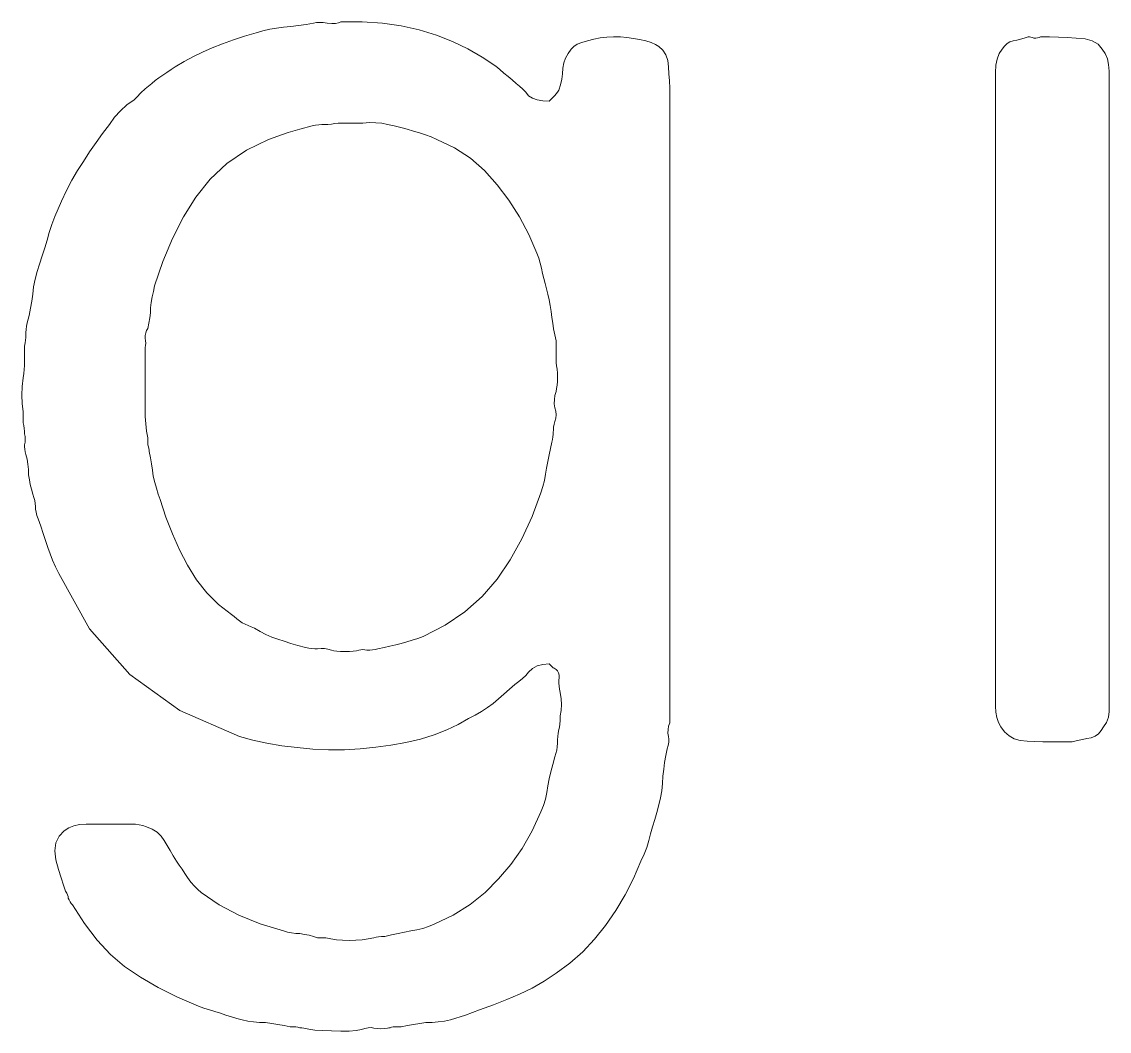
# Model space of a CAD drawing. Header units: millimetres. Extents: x 0 to 57, y -3 to 20.
# Drawn here: x 16.665 to 21.118, y 13.02 to 17.157 of the extents above; entities that cross this region are included whole.
import ezdxf

# ---------------------------------------------------------------- set-up
doc = ezdxf.new("R2010")
doc.units = ezdxf.units.MM
doc.layers.add('Engrave', color=7, linetype='CONTINUOUS', lineweight=0)

msp = doc.modelspace()

# ---------------------------------------------------------------- linework, layer by layer
at = {"layer": 'Engrave'}
for p, q in [((17.7978, 17.1411), (17.8287, 17.1457)), ((17.8287, 17.1457), (17.8595, 17.1509)), ((17.8595, 17.1509), (17.8714, 17.153)), ((17.8595, 17.1509), (17.8595, 17.1509)), ((17.8595, 17.1509), (17.8595, 17.1509)), ((17.8714, 17.153), (17.8848, 17.1537)), ((17.8848, 17.1537), (17.8995, 17.153)), ((17.8995, 17.153), (17.9156, 17.1509)), ((17.9156, 17.1509), (17.9156, 17.1509)), ((17.9156, 17.1509), (17.9156, 17.1509)), ((17.9156, 17.1509), (17.9338, 17.1492)), ((17.9338, 17.1492), (17.9493, 17.1495)), ((17.9493, 17.1495), (17.9619, 17.152)), ((17.9619, 17.152), (17.9717, 17.1565)), ((17.9717, 17.1565), (17.9717, 17.1565)), ((17.9717, 17.1565), (17.9717, 17.1565)), ((17.9717, 17.1565), (18.059, 17.1565)), ((18.059, 17.1565), (18.1414, 17.1509)), ((18.1414, 17.1509), (18.2189, 17.1397)), ((17.5769, 17.0973), (17.6239, 17.1116)), ((17.6239, 17.1116), (17.6519, 17.1194)), ((17.6239, 17.1116), (17.6239, 17.1116)), ((17.6239, 17.1116), (17.6239, 17.1116)), ((17.6519, 17.1194), (17.68, 17.1257)), ((17.68, 17.1257), (17.708, 17.1306)), ((17.708, 17.1306), (17.7361, 17.1341)), ((17.7361, 17.1341), (17.7669, 17.1372)), ((17.7361, 17.1341), (17.7361, 17.1341)), ((17.7361, 17.1341), (17.7361, 17.1341)), ((17.7669, 17.1372), (17.7978, 17.1411)), ((18.2189, 17.1397), (18.2915, 17.1229)), ((18.2915, 17.1229), (18.2915, 17.1229)), ((18.2915, 17.1229), (18.2915, 17.1229)), ((18.2915, 17.1229), (18.3623, 17.1011)), ((18.3623, 17.1011), (18.4289, 17.0752)), ((17.4444, 17.0499), (17.4871, 17.0664)), ((17.4871, 17.0664), (17.5313, 17.0822)), ((17.5313, 17.0822), (17.5769, 17.0973)), ((18.4289, 17.0752), (18.4914, 17.045)), ((18.9247, 17.0548), (18.9395, 17.064)), ((18.9395, 17.064), (18.9584, 17.0717)), ((18.9584, 17.0717), (18.9815, 17.078)), ((18.9815, 17.078), (19.0071, 17.0853)), ((18.9815, 17.078), (18.9815, 17.078)), ((18.9815, 17.078), (18.9815, 17.078)), ((19.0071, 17.0853), (19.0334, 17.0906)), ((19.0334, 17.0906), (19.0604, 17.0938)), ((19.0604, 17.0938), (19.0881, 17.0948)), ((19.0881, 17.0948), (19.0881, 17.0948)), ((19.0881, 17.0948), (19.0881, 17.0948)), ((19.0881, 17.0948), (19.1158, 17.0941)), ((19.1158, 17.0941), (19.1428, 17.092)), ((19.1428, 17.092), (19.1691, 17.0885)), ((19.1691, 17.0885), (19.1947, 17.0836)), ((19.1947, 17.0836), (19.1947, 17.0836)), ((19.1947, 17.0836), (19.1947, 17.0836)), ((19.1947, 17.0836), (19.2207, 17.0776)), ((19.2207, 17.0776), (19.2424, 17.071)), ((19.2424, 17.071), (19.2599, 17.0636)), ((19.2599, 17.0636), (19.2733, 17.0555)), ((20.6795, 17.0443), (20.6886, 17.0569)), ((20.6886, 17.0569), (20.6992, 17.0668)), ((20.6992, 17.0668), (20.7111, 17.0738)), ((20.7111, 17.0738), (20.7244, 17.078)), ((20.7244, 17.078), (20.7388, 17.0811)), ((20.7244, 17.078), (20.7244, 17.078)), ((20.7244, 17.078), (20.7244, 17.078)), ((20.7388, 17.0811), (20.7539, 17.085)), ((20.7539, 17.085), (20.7696, 17.0896)), ((20.7696, 17.0896), (20.7861, 17.0948)), ((20.7861, 17.0948), (20.7861, 17.0948)), ((20.7861, 17.0948), (20.7861, 17.0948)), ((20.7861, 17.0948), (20.7917, 17.0945)), ((20.7917, 17.0945), (20.7973, 17.0934)), ((20.7973, 17.0934), (20.8029, 17.0917)), ((20.8029, 17.0917), (20.8086, 17.0892)), ((20.8086, 17.0892), (20.8166, 17.0896)), ((20.8086, 17.0892), (20.8086, 17.0892)), ((20.8086, 17.0892), (20.8086, 17.0892)), ((20.8166, 17.0896), (20.824, 17.0906)), ((20.824, 17.0906), (20.8306, 17.0924)), ((20.8306, 17.0924), (20.8366, 17.0948)), ((20.8366, 17.0948), (20.8366, 17.0948)), ((20.8366, 17.0948), (20.8366, 17.0948)), ((20.8366, 17.0948), (20.8731, 17.0945)), ((20.8731, 17.0945), (20.9095, 17.0934)), ((20.9095, 17.0934), (20.946, 17.0917)), ((20.946, 17.0917), (20.9825, 17.0892)), ((20.9825, 17.0892), (20.9825, 17.0892)), ((20.9825, 17.0892), (20.9825, 17.0892)), ((20.9825, 17.0892), (21.0186, 17.0864)), ((21.0186, 17.0864), (21.0484, 17.078)), ((21.0484, 17.078), (21.0719, 17.064)), ((21.0719, 17.064), (21.0891, 17.0443)), ((17.3297, 16.9931), (17.3672, 17.0135)), ((17.3672, 17.0135), (17.4054, 17.0324)), ((17.4054, 17.0324), (17.4444, 17.0499)), ((17.4444, 17.0499), (17.4444, 17.0499)), ((17.4444, 17.0499), (17.4444, 17.0499)), ((18.4914, 17.045), (18.5496, 17.0107)), ((18.8918, 17.0079), (18.9016, 17.0268)), ((18.9016, 17.0268), (18.9142, 17.0443)), ((18.9142, 17.0443), (18.9247, 17.0548)), ((18.9142, 17.0443), (18.9142, 17.0443)), ((18.9142, 17.0443), (18.9142, 17.0443)), ((19.2733, 17.0555), (19.2733, 17.0555)), ((19.2733, 17.0555), (19.2733, 17.0555)), ((19.2733, 17.0555), (19.2904, 17.0398)), ((19.2904, 17.0398), (19.3027, 17.0205)), ((19.3027, 17.0205), (19.3101, 16.9977)), ((20.6585, 17.0036), (20.6673, 17.0257)), ((20.6673, 17.0257), (20.6795, 17.0443)), ((20.6795, 17.0443), (20.6795, 17.0443)), ((20.6795, 17.0443), (20.6795, 17.0443)), ((21.0891, 17.0443), (21.0891, 17.0443)), ((21.0891, 17.0443), (21.0891, 17.0443)), ((21.0891, 17.0443), (21.1013, 17.0261)), ((21.1013, 17.0261), (21.1101, 17.005)), ((17.2761, 16.9602), (17.2929, 16.9714)), ((17.2929, 16.9714), (17.3297, 16.9931)), ((17.2929, 16.9714), (17.2929, 16.9714)), ((17.2929, 16.9714), (17.2929, 16.9714)), ((18.5496, 17.0107), (18.5496, 17.0107)), ((18.5496, 17.0107), (18.5496, 17.0107)), ((18.5496, 17.0107), (18.5688, 16.9991)), ((18.5688, 16.9991), (18.5874, 16.9868)), ((18.5874, 16.9868), (18.6053, 16.9738)), ((18.6053, 16.9738), (18.6225, 16.9602)), ((18.8806, 16.9658), (18.8848, 16.9875)), ((18.8848, 16.9875), (18.8918, 17.0079)), ((19.3101, 16.9977), (19.3125, 16.9714)), ((19.3125, 16.9714), (19.3125, 16.9714)), ((19.3125, 16.9714), (19.3125, 16.9714)), ((19.3125, 16.9714), (19.315, 16.943)), ((20.6515, 16.9489), (20.6532, 16.9781)), ((20.6532, 16.9781), (20.6585, 17.0036)), ((21.1101, 17.005), (21.1154, 16.9812)), ((21.1154, 16.9812), (21.1171, 16.9546)), ((17.2115, 16.9153), (17.2256, 16.9265)), ((17.2256, 16.9265), (17.2424, 16.9377)), ((17.2256, 16.9265), (17.2256, 16.9265)), ((17.2256, 16.9265), (17.2256, 16.9265)), ((17.2424, 16.9377), (17.2592, 16.9489)), ((17.2592, 16.9489), (17.2761, 16.9602)), ((18.6225, 16.9602), (18.6225, 16.9602)), ((18.6225, 16.9602), (18.6225, 16.9602)), ((18.6225, 16.9602), (18.6393, 16.9461)), ((18.6393, 16.9461), (18.6561, 16.9321)), ((18.6561, 16.9321), (18.673, 16.9181)), ((18.8763, 16.9209), (18.8795, 16.9433)), ((18.8795, 16.9433), (18.8806, 16.9658)), ((18.8806, 16.9658), (18.8806, 16.9658)), ((18.8806, 16.9658), (18.8806, 16.9658)), ((19.315, 16.943), (19.3167, 16.9139)), ((20.6515, 16.9205), (20.6515, 16.9489)), ((20.6515, 16.9489), (20.6515, 16.9489)), ((20.6515, 16.9489), (20.6515, 16.9489)), ((21.1171, 16.9546), (21.1171, 16.9546)), ((21.1171, 16.9546), (21.1171, 16.9546)), ((21.1171, 16.9546), (21.1171, 16.929)), ((21.1171, 16.929), (21.1171, 16.9027)), ((17.1639, 16.876), (17.1695, 16.8816)), ((17.1695, 16.8816), (17.1835, 16.8928)), ((17.1695, 16.8816), (17.1695, 16.8816)), ((17.1695, 16.8816), (17.1695, 16.8816)), ((17.1835, 16.8928), (17.1975, 16.9041)), ((17.1975, 16.9041), (17.2115, 16.9153)), ((18.673, 16.9181), (18.6898, 16.9041)), ((18.6898, 16.9041), (18.6898, 16.9041)), ((18.6898, 16.9041), (18.6898, 16.9041)), ((18.6898, 16.9041), (18.7035, 16.8925)), ((18.7035, 16.8925), (18.7165, 16.8802)), ((18.7165, 16.8802), (18.7287, 16.8673)), ((18.8637, 16.876), (18.8711, 16.8985)), ((18.8711, 16.8985), (18.8763, 16.9209)), ((19.3167, 16.9139), (19.3178, 16.8841)), ((19.3178, 16.8841), (19.3181, 16.8536)), ((20.6515, 16.8914), (20.6515, 16.9205)), ((20.6515, 16.8616), (20.6515, 16.8914)), ((21.1171, 16.9027), (21.1171, 16.8757)), ((17.0951, 16.8157), (17.1246, 16.8367)), ((17.1246, 16.8367), (17.1302, 16.8424)), ((17.1246, 16.8367), (17.1246, 16.8367)), ((17.1246, 16.8367), (17.1246, 16.8367)), ((17.1302, 16.8424), (17.1358, 16.848)), ((17.1358, 16.848), (17.1414, 16.8536)), ((17.1414, 16.8536), (17.147, 16.8592)), ((17.147, 16.8592), (17.1526, 16.8648)), ((17.147, 16.8592), (17.147, 16.8592)), ((17.147, 16.8592), (17.147, 16.8592)), ((17.1526, 16.8648), (17.1583, 16.8704)), ((17.1583, 16.8704), (17.1639, 16.876)), ((18.7287, 16.8673), (18.7403, 16.8536)), ((18.7403, 16.8536), (18.7403, 16.8536)), ((18.7403, 16.8536), (18.7403, 16.8536)), ((18.7403, 16.8536), (18.7561, 16.8438)), ((18.7561, 16.8438), (18.7754, 16.8367)), ((18.7754, 16.8367), (18.7982, 16.8325)), ((18.8245, 16.8311), (18.8297, 16.8364)), ((18.8297, 16.8364), (18.8343, 16.841)), ((18.8343, 16.841), (18.8381, 16.8448)), ((18.8381, 16.8448), (18.8413, 16.848)), ((18.8413, 16.848), (18.8469, 16.8539)), ((18.8413, 16.848), (18.8413, 16.848)), ((18.8413, 16.848), (18.8413, 16.848)), ((18.8469, 16.8539), (18.8525, 16.8606)), ((18.8525, 16.8606), (18.8581, 16.868)), ((18.8581, 16.868), (18.8637, 16.876)), ((18.8637, 16.876), (18.8637, 16.876)), ((18.8637, 16.876), (18.8637, 16.876)), ((19.3181, 16.8536), (19.3181, 14.5086)), ((20.6515, 16.8311), (20.6515, 16.8616)), ((21.1171, 16.8757), (21.1171, 16.848)), ((21.1171, 16.848), (21.1171, 14.4749)), ((17.0446, 16.7652), (17.0685, 16.7919)), ((17.0685, 16.7919), (17.0951, 16.8157)), ((18.7982, 16.8325), (18.8245, 16.8311)), ((18.8245, 16.8311), (18.8245, 16.8311)), ((18.8245, 16.8311), (18.8245, 16.8311)), ((20.6515, 14.4581), (20.6515, 16.8311)), ((20.6515, 16.8311), (20.6515, 16.8311)), ((20.6515, 16.8311), (20.6515, 16.8311)), ((17.0236, 16.7358), (17.0446, 16.7652)), ((16.9959, 16.6989), (17.0236, 16.7358)), ((17.0236, 16.7358), (17.0236, 16.7358)), ((17.0236, 16.7358), (17.0236, 16.7358)), ((17.7557, 16.7021), (17.7129, 16.6881)), ((17.8027, 16.7161), (17.7557, 16.7021)), ((17.8539, 16.7302), (17.8027, 16.7161)), ((17.8676, 16.7326), (17.8539, 16.7302)), ((17.8539, 16.7302), (17.8539, 16.7302)), ((17.8539, 16.7302), (17.8539, 16.7302)), ((17.8806, 16.7344), (17.8676, 16.7326)), ((17.8928, 16.7354), (17.8806, 16.7344)), ((17.9044, 16.7358), (17.8928, 16.7354)), ((17.9184, 16.7361), (17.9044, 16.7358)), ((17.9044, 16.7358), (17.9044, 16.7358)), ((17.9044, 16.7358), (17.9044, 16.7358)), ((17.9324, 16.7372), (17.9184, 16.7361)), ((17.9465, 16.7389), (17.9324, 16.7372)), ((17.9605, 16.7414), (17.9465, 16.7389)), ((17.9857, 16.7414), (17.9605, 16.7414)), ((17.9605, 16.7414), (17.9605, 16.7414)), ((17.9605, 16.7414), (17.9605, 16.7414)), ((18.011, 16.7414), (17.9857, 16.7414)), ((18.0362, 16.7414), (18.011, 16.7414)), ((18.0615, 16.7414), (18.0362, 16.7414)), ((18.0888, 16.7431), (18.0615, 16.7414)), ((18.0615, 16.7414), (18.0615, 16.7414)), ((18.0615, 16.7414), (18.0615, 16.7414)), ((18.1148, 16.7428), (18.0888, 16.7431)), ((18.1393, 16.7403), (18.1148, 16.7428)), ((18.1625, 16.7358), (18.1393, 16.7403)), ((18.1902, 16.7298), (18.1625, 16.7358)), ((18.1625, 16.7358), (18.1625, 16.7358)), ((18.1625, 16.7358), (18.1625, 16.7358)), ((18.2172, 16.7231), (18.1902, 16.7298)), ((18.2435, 16.7158), (18.2172, 16.7231)), ((18.2691, 16.7077), (18.2435, 16.7158)), ((18.2939, 16.7014), (18.2691, 16.7077)), ((18.2691, 16.7077), (18.2691, 16.7077)), ((18.2691, 16.7077), (18.2691, 16.7077)), ((18.3181, 16.6937), (18.2939, 16.7014)), ((16.9426, 16.6232), (16.9689, 16.6614)), ((16.9689, 16.6614), (16.9959, 16.6989)), ((17.6744, 16.6741), (17.5843, 16.6299)), ((17.7129, 16.6881), (17.6744, 16.6741)), ((17.6744, 16.6741), (17.6744, 16.6741)), ((17.6744, 16.6741), (17.6744, 16.6741)), ((18.3416, 16.6846), (18.3181, 16.6937)), ((18.3644, 16.6741), (18.3416, 16.6846)), ((18.4367, 16.6393), (18.3644, 16.6741)), ((18.3644, 16.6741), (18.3644, 16.6741)), ((18.3644, 16.6741), (18.3644, 16.6741)), ((16.917, 16.5843), (16.9426, 16.6232)), ((17.5843, 16.6299), (17.5047, 16.5759)), ((18.5019, 16.5969), (18.4367, 16.6393)), ((16.8925, 16.5468), (16.917, 16.5843)), ((16.917, 16.5843), (16.917, 16.5843)), ((16.917, 16.5843), (16.917, 16.5843)), ((17.5047, 16.5759), (17.4356, 16.5121)), ((18.5601, 16.5468), (18.5019, 16.5969)), ((16.8693, 16.5072), (16.8925, 16.5468)), ((18.6113, 16.4889), (18.5601, 16.5468)), ((16.8476, 16.4654), (16.8693, 16.5072)), ((17.4356, 16.5121), (17.377, 16.4384)), ((18.6593, 16.4251), (18.6113, 16.4889)), ((18.6113, 16.4889), (18.6113, 16.4889)), ((18.6113, 16.4889), (18.6113, 16.4889)), ((16.8273, 16.4216), (16.8476, 16.4654)), ((17.377, 16.4384), (17.3266, 16.3567)), ((17.377, 16.4384), (17.377, 16.4384)), ((17.377, 16.4384), (17.377, 16.4384)), ((16.8006, 16.3585), (16.8136, 16.3904)), ((16.8136, 16.3904), (16.8273, 16.4216)), ((16.8273, 16.4216), (16.8273, 16.4216)), ((16.8273, 16.4216), (16.8273, 16.4216)), ((18.7024, 16.3571), (18.6593, 16.4251)), ((16.7883, 16.3259), (16.8006, 16.3585)), ((17.3266, 16.3567), (17.2817, 16.2687)), ((18.7406, 16.2849), (18.7024, 16.3571)), ((16.7768, 16.2926), (16.7883, 16.3259)), ((16.7585, 16.2295), (16.768, 16.2614)), ((16.768, 16.2614), (16.7768, 16.2926)), ((16.7768, 16.2926), (16.7768, 16.2926)), ((16.7768, 16.2926), (16.7768, 16.2926)), ((17.2817, 16.2687), (17.2424, 16.1744)), ((18.774, 16.2084), (18.7406, 16.2849)), ((16.7484, 16.1968), (16.7585, 16.2295)), ((16.7375, 16.1635), (16.7484, 16.1968)), ((17.2424, 16.1744), (17.2087, 16.0738)), ((18.7817, 16.1884), (18.774, 16.2084)), ((18.774, 16.2084), (18.774, 16.2084)), ((18.774, 16.2084), (18.774, 16.2084)), ((18.788, 16.1677), (18.7817, 16.1884)), ((18.7929, 16.1464), (18.788, 16.1677)), ((16.7193, 16.1018), (16.7273, 16.1327)), ((16.7273, 16.1327), (16.7375, 16.1635)), ((16.7375, 16.1635), (16.7375, 16.1635)), ((16.7375, 16.1635), (16.7375, 16.1635)), ((18.7964, 16.1243), (18.7929, 16.1464)), ((18.802, 16.1043), (18.7964, 16.1243)), ((18.7964, 16.1243), (18.7964, 16.1243)), ((18.7964, 16.1243), (18.7964, 16.1243)), ((16.7133, 16.071), (16.7193, 16.1018)), ((18.8076, 16.0836), (18.802, 16.1043)), ((18.8132, 16.0622), (18.8076, 16.0836)), ((16.7059, 16.0117), (16.7094, 16.0401)), ((16.7094, 16.0401), (16.7133, 16.071)), ((16.7094, 16.0401), (16.7094, 16.0401)), ((16.7094, 16.0401), (16.7094, 16.0401)), ((17.2035, 16.0513), (17.1989, 16.0289)), ((17.2087, 16.0738), (17.2035, 16.0513)), ((17.2087, 16.0738), (17.2087, 16.0738)), ((17.2087, 16.0738), (17.2087, 16.0738)), ((18.8188, 16.0401), (18.8132, 16.0622)), ((18.8241, 16.0173), (18.8188, 16.0401)), ((18.8188, 16.0401), (18.8188, 16.0401)), ((18.8188, 16.0401), (18.8188, 16.0401)), ((16.701, 15.9826), (16.7059, 16.0117)), ((17.1951, 16.0065), (17.1919, 15.984)), ((17.1989, 16.0289), (17.1951, 16.0065)), ((18.8287, 15.9938), (18.8241, 16.0173)), ((18.8325, 15.9696), (18.8287, 15.9938)), ((16.687, 15.9223), (16.6947, 15.9528)), ((16.6947, 15.9528), (16.701, 15.9826)), ((17.1891, 15.9433), (17.1856, 15.9219)), ((17.1912, 15.964), (17.1891, 15.9433)), ((17.1919, 15.984), (17.1912, 15.964)), ((17.1919, 15.984), (17.1919, 15.984)), ((17.1919, 15.984), (17.1919, 15.984)), ((18.8357, 15.9447), (18.8325, 15.9696)), ((18.8388, 15.9219), (18.8357, 15.9447)), ((18.8357, 15.9447), (18.8357, 15.9447)), ((18.8357, 15.9447), (18.8357, 15.9447)), ((16.6828, 15.8957), (16.6845, 15.9086)), ((16.6845, 15.9086), (16.687, 15.9223)), ((16.687, 15.9223), (16.687, 15.9223)), ((16.687, 15.9223), (16.687, 15.9223)), ((17.1807, 15.8999), (17.1758, 15.8911)), ((17.1856, 15.9219), (17.1807, 15.8999)), ((17.1807, 15.8999), (17.1807, 15.8999)), ((17.1807, 15.8999), (17.1807, 15.8999)), ((18.8427, 15.8985), (18.8388, 15.9219)), ((18.8472, 15.8743), (18.8427, 15.8985)), ((16.68, 15.8522), (16.681, 15.8627)), ((16.681, 15.8627), (16.6814, 15.8718)), ((16.6814, 15.8718), (16.6817, 15.8834)), ((16.6814, 15.8718), (16.6814, 15.8718)), ((16.6814, 15.8718), (16.6814, 15.8718)), ((16.6817, 15.8834), (16.6828, 15.8957)), ((17.1702, 15.8715), (17.1695, 15.8606)), ((17.1695, 15.8606), (17.1695, 15.8606)), ((17.1695, 15.8606), (17.1695, 15.8606)), ((17.1695, 15.8606), (17.1716, 15.8497)), ((17.1723, 15.8816), (17.1702, 15.8715)), ((17.1758, 15.8911), (17.1723, 15.8816)), ((18.8525, 15.8494), (18.8472, 15.8743)), ((16.6758, 15.8269), (16.6782, 15.8403)), ((16.6758, 15.8126), (16.6758, 15.8269)), ((16.6758, 15.8269), (16.6758, 15.8269)), ((16.6758, 15.8269), (16.6758, 15.8269)), ((16.6758, 15.7975), (16.6758, 15.8126)), ((16.6782, 15.8403), (16.68, 15.8522)), ((17.1716, 15.8301), (17.1695, 15.8213)), ((17.1695, 15.8213), (17.1695, 15.6979)), ((17.1716, 15.8497), (17.1723, 15.8396)), ((17.1723, 15.8396), (17.1716, 15.8301)), ((18.8525, 15.7596), (18.8525, 15.8494)), ((18.8525, 15.8494), (18.8525, 15.8494)), ((18.8525, 15.8494), (18.8525, 15.8494)), ((16.6754, 15.7484), (16.6758, 15.7652)), ((16.6758, 15.7817), (16.6758, 15.7975)), ((16.6758, 15.7652), (16.6758, 15.7817)), ((16.6758, 15.7652), (16.6758, 15.7652)), ((16.6758, 15.7652), (16.6758, 15.7652)), ((16.6726, 15.7147), (16.6744, 15.7316)), ((16.6744, 15.7316), (16.6754, 15.7484)), ((18.855, 15.7473), (18.8525, 15.7596)), ((18.8567, 15.733), (18.855, 15.7473)), ((18.8578, 15.7165), (18.8567, 15.733)), ((16.666, 15.6618), (16.6702, 15.6979)), ((16.6702, 15.6979), (16.6726, 15.7147)), ((16.6702, 15.6979), (16.6702, 15.6979)), ((16.6702, 15.6979), (16.6702, 15.6979)), ((17.1695, 15.6979), (17.1695, 15.6979)), ((17.1695, 15.6979), (17.1695, 15.6979)), ((17.1695, 15.6979), (17.1695, 15.6667)), ((18.8567, 15.667), (18.8578, 15.6818)), ((18.8581, 15.6979), (18.8578, 15.7165)), ((18.8578, 15.6818), (18.8581, 15.6979)), ((18.8581, 15.6979), (18.8581, 15.6979)), ((18.8581, 15.6979), (18.8581, 15.6979)), ((16.6646, 15.6264), (16.666, 15.6618)), ((17.1695, 15.6667), (17.1695, 15.6348)), ((17.1695, 15.6348), (17.1695, 15.6022)), ((18.8479, 15.625), (18.8525, 15.6418)), ((18.8525, 15.6418), (18.855, 15.6537)), ((18.8525, 15.6418), (18.8525, 15.6418)), ((18.8525, 15.6418), (18.8525, 15.6418)), ((18.855, 15.6537), (18.8567, 15.667)), ((16.666, 15.5917), (16.6646, 15.6264)), ((16.6702, 15.5576), (16.666, 15.5917)), ((17.1695, 15.6022), (17.1695, 15.5689)), ((18.8451, 15.5913), (18.8455, 15.6081)), ((18.8469, 15.5745), (18.8451, 15.5913)), ((18.8455, 15.6081), (18.8479, 15.625)), ((16.6702, 15.5464), (16.6702, 15.5576)), ((16.6702, 15.5576), (16.6702, 15.5576)), ((16.6702, 15.5576), (16.6702, 15.5576)), ((16.6702, 15.5352), (16.6702, 15.5464)), ((17.1695, 15.5689), (17.1695, 15.5689)), ((17.1695, 15.5689), (17.1695, 15.5689)), ((17.1695, 15.5689), (17.1702, 15.5384)), ((18.8511, 15.5604), (18.8469, 15.5745)), ((18.8469, 15.5745), (18.8469, 15.5745)), ((18.8469, 15.5745), (18.8469, 15.5745)), ((18.8525, 15.5464), (18.8511, 15.5604)), ((18.8511, 15.5324), (18.8525, 15.5464)), ((16.6702, 15.524), (16.6702, 15.5352)), ((16.6702, 15.5128), (16.6702, 15.524)), ((16.6726, 15.5015), (16.6702, 15.5128)), ((16.6702, 15.5128), (16.6702, 15.5128)), ((16.6702, 15.5128), (16.6702, 15.5128)), ((16.6744, 15.4903), (16.6726, 15.5015)), ((17.1702, 15.5384), (17.1723, 15.5086)), ((17.1723, 15.5086), (17.1758, 15.4795)), ((18.8427, 15.4959), (18.8444, 15.5072)), ((18.8444, 15.5072), (18.8469, 15.5184)), ((18.8469, 15.5184), (18.8511, 15.5324)), ((18.8469, 15.5184), (18.8469, 15.5184)), ((18.8469, 15.5184), (18.8469, 15.5184)), ((16.6754, 15.4791), (16.6744, 15.4903)), ((16.6758, 15.4679), (16.6754, 15.4791)), ((16.6779, 15.4567), (16.6758, 15.4679)), ((16.6758, 15.4679), (16.6758, 15.4679)), ((16.6758, 15.4679), (16.6758, 15.4679)), ((16.6786, 15.4454), (16.6779, 15.4567)), ((17.1758, 15.4795), (17.1807, 15.4511)), ((18.8381, 15.4451), (18.8399, 15.4553)), ((18.8399, 15.4553), (18.8409, 15.4647)), ((18.8409, 15.4647), (18.8413, 15.4735)), ((18.8413, 15.4735), (18.8416, 15.4847)), ((18.8413, 15.4735), (18.8413, 15.4735)), ((18.8413, 15.4735), (18.8413, 15.4735)), ((18.8416, 15.4847), (18.8427, 15.4959)), ((16.6758, 15.423), (16.6779, 15.4342)), ((16.6761, 15.4142), (16.6758, 15.423)), ((16.6758, 15.423), (16.6758, 15.423)), ((16.6758, 15.423), (16.6758, 15.423)), ((16.6772, 15.4048), (16.6761, 15.4142)), ((16.6779, 15.4342), (16.6786, 15.4454)), ((17.1807, 15.4511), (17.1807, 15.4511)), ((17.1807, 15.4511), (17.1807, 15.4511)), ((17.1807, 15.4511), (17.1807, 15.4451)), ((17.1807, 15.4451), (17.1807, 15.4384)), ((17.1807, 15.4384), (17.1807, 15.4311)), ((17.1807, 15.4311), (17.1807, 15.423)), ((17.1807, 15.423), (17.1807, 15.423)), ((17.1807, 15.423), (17.1807, 15.423)), ((17.1807, 15.423), (17.1831, 15.4149)), ((17.1831, 15.4149), (17.1849, 15.4076)), ((18.8245, 15.3823), (18.8301, 15.4086)), ((18.8301, 15.4086), (18.8357, 15.4342)), ((18.8357, 15.4342), (18.8381, 15.4451)), ((18.8357, 15.4342), (18.8357, 15.4342)), ((18.8357, 15.4342), (18.8357, 15.4342)), ((16.6789, 15.3946), (16.6772, 15.4048)), ((16.6814, 15.3837), (16.6789, 15.3946)), ((16.6863, 15.3637), (16.6814, 15.3837)), ((16.6814, 15.3837), (16.6814, 15.3837)), ((16.6814, 15.3837), (16.6814, 15.3837)), ((16.6898, 15.3431), (16.6863, 15.3637)), ((17.1849, 15.4076), (17.186, 15.4009)), ((17.186, 15.4009), (17.1863, 15.395)), ((17.1863, 15.395), (17.1863, 15.395)), ((17.1863, 15.395), (17.1863, 15.395)), ((17.1863, 15.395), (17.1916, 15.3697)), ((17.1916, 15.3697), (17.1961, 15.3445)), ((18.8188, 15.3553), (18.8245, 15.3823)), ((16.6919, 15.3217), (16.6898, 15.3431)), ((16.6926, 15.2996), (16.6919, 15.3217)), ((17.1961, 15.3445), (17.2, 15.3192)), ((17.2, 15.3192), (17.2031, 15.294)), ((18.8097, 15.3024), (18.8132, 15.3276)), ((18.8132, 15.3276), (18.8188, 15.3553)), ((18.8132, 15.3276), (18.8132, 15.3276)), ((18.8132, 15.3276), (18.8132, 15.3276)), ((16.6958, 15.2799), (16.6926, 15.2996)), ((16.6926, 15.2996), (16.6926, 15.2996)), ((16.6926, 15.2996), (16.6926, 15.2996)), ((16.6996, 15.2603), (16.6958, 15.2799)), ((17.2031, 15.294), (17.2031, 15.294)), ((17.2031, 15.294), (17.2031, 15.294)), ((17.2031, 15.294), (17.2091, 15.2691)), ((18.7985, 15.2519), (18.8048, 15.2771)), ((18.8048, 15.2771), (18.8097, 15.3024)), ((16.7042, 15.2407), (16.6996, 15.2603)), ((16.7094, 15.221), (16.7042, 15.2407)), ((17.2091, 15.2691), (17.2158, 15.2449)), ((17.2158, 15.2449), (17.2231, 15.2214)), ((18.7908, 15.2266), (18.7985, 15.2519)), ((16.7144, 15.2074), (16.7094, 15.221)), ((16.7094, 15.221), (16.7094, 15.221)), ((16.7094, 15.221), (16.7094, 15.221)), ((16.7179, 15.1944), (16.7144, 15.2074)), ((16.72, 15.1821), (16.7179, 15.1944)), ((17.2231, 15.2214), (17.2312, 15.1986)), ((17.2312, 15.1986), (17.2312, 15.1986)), ((17.2312, 15.1986), (17.2312, 15.1986)), ((17.2312, 15.1986), (17.255, 15.1271)), ((18.7543, 15.1288), (18.7908, 15.2266)), ((18.7908, 15.2266), (18.7908, 15.2266)), ((18.7908, 15.2266), (18.7908, 15.2266)), ((16.7207, 15.1705), (16.72, 15.1821)), ((16.7214, 15.159), (16.7207, 15.1705)), ((16.7207, 15.1705), (16.7207, 15.1705)), ((16.7207, 15.1705), (16.7207, 15.1705)), ((16.7235, 15.1467), (16.7214, 15.159)), ((16.727, 15.1337), (16.7235, 15.1467)), ((16.7319, 15.1201), (16.727, 15.1337)), ((16.7428, 15.0896), (16.7319, 15.1201)), ((16.7319, 15.1201), (16.7319, 15.1201)), ((16.7319, 15.1201), (16.7319, 15.1201)), ((17.255, 15.1271), (17.2817, 15.0583)), ((18.7122, 15.0373), (18.7543, 15.1288)), ((16.7529, 15.0597), (16.7428, 15.0896)), ((16.7624, 15.0306), (16.7529, 15.0597)), ((17.2817, 15.0583), (17.3111, 14.9924)), ((16.7712, 15.0022), (16.7624, 15.0306)), ((18.6646, 14.9521), (18.7122, 15.0373)), ((16.7803, 14.9766), (16.7712, 15.0022)), ((16.7712, 15.0022), (16.7712, 15.0022)), ((16.7712, 15.0022), (16.7712, 15.0022)), ((16.7908, 14.9504), (16.7803, 14.9766)), ((17.3111, 14.9924), (17.3434, 14.9293)), ((16.8027, 14.9234), (16.7908, 14.9504)), ((16.816, 14.8957), (16.8027, 14.9234)), ((17.3434, 14.9293), (17.3434, 14.9293)), ((17.3434, 14.9293), (17.3434, 14.9293)), ((17.3434, 14.9293), (17.3799, 14.8704)), ((18.6113, 14.8732), (18.6646, 14.9521)), ((16.9423, 14.6688), (16.816, 14.8957)), ((16.816, 14.8957), (16.816, 14.8957)), ((16.816, 14.8957), (16.816, 14.8957)), ((17.3799, 14.8704), (17.4219, 14.8171)), ((18.5503, 14.8017), (18.6113, 14.8732)), ((18.6113, 14.8732), (18.6113, 14.8732)), ((18.6113, 14.8732), (18.6113, 14.8732)), ((17.4219, 14.8171), (17.4696, 14.7694)), ((18.4794, 14.7386), (18.5503, 14.8017)), ((17.4696, 14.7694), (17.5229, 14.7273)), ((17.5229, 14.7273), (17.5229, 14.7273)), ((17.5229, 14.7273), (17.5229, 14.7273)), ((17.5229, 14.7273), (17.5341, 14.7189)), ((17.5341, 14.7189), (17.5453, 14.7105)), ((17.5453, 14.7105), (17.5566, 14.7021)), ((17.5566, 14.7021), (17.5678, 14.6937)), ((18.3988, 14.6839), (18.4794, 14.7386)), ((17.1078, 14.4819), (16.9423, 14.6688)), ((17.5678, 14.6937), (17.5678, 14.6937)), ((17.5678, 14.6937), (17.5678, 14.6937)), ((17.5678, 14.6937), (17.5794, 14.6881)), ((17.5794, 14.6881), (17.5916, 14.6825)), ((17.5916, 14.6825), (17.6046, 14.6769)), ((17.6046, 14.6769), (17.6183, 14.6712)), ((17.6183, 14.6712), (17.6183, 14.6712)), ((17.6183, 14.6712), (17.6183, 14.6712)), ((17.6183, 14.6712), (17.6411, 14.6579)), ((17.6411, 14.6579), (17.6646, 14.646)), ((18.3083, 14.6376), (18.3988, 14.6839)), ((17.6646, 14.646), (17.6888, 14.6355)), ((17.6888, 14.6355), (17.7137, 14.6264)), ((17.7137, 14.6264), (17.7137, 14.6264)), ((17.7137, 14.6264), (17.7137, 14.6264)), ((17.7137, 14.6264), (17.7396, 14.618)), ((17.7396, 14.618), (17.7669, 14.6095)), ((17.7669, 14.6095), (17.7957, 14.6011)), ((18.1958, 14.6039), (18.2186, 14.6095)), ((18.2186, 14.6095), (18.241, 14.6155)), ((18.2186, 14.6095), (18.2186, 14.6095)), ((18.2186, 14.6095), (18.2186, 14.6095)), ((18.241, 14.6155), (18.2634, 14.6222)), ((18.2634, 14.6222), (18.2859, 14.6295)), ((18.2859, 14.6295), (18.3083, 14.6376)), ((18.3083, 14.6376), (18.3083, 14.6376)), ((18.3083, 14.6376), (18.3083, 14.6376)), ((17.7957, 14.6011), (17.8259, 14.5927)), ((17.8259, 14.5927), (17.8259, 14.5927)), ((17.8259, 14.5927), (17.8259, 14.5927)), ((17.8259, 14.5927), (17.8395, 14.5903)), ((17.8395, 14.5903), (17.8525, 14.5885)), ((17.8525, 14.5885), (17.8648, 14.5874)), ((17.8648, 14.5874), (17.8763, 14.5871)), ((17.8763, 14.5871), (17.8904, 14.5888)), ((17.8763, 14.5871), (17.8763, 14.5871)), ((17.8763, 14.5871), (17.8763, 14.5871)), ((17.8904, 14.5888), (17.9044, 14.5885)), ((17.9044, 14.5885), (17.9184, 14.586)), ((17.9184, 14.586), (17.9324, 14.5815)), ((17.9324, 14.5815), (17.9324, 14.5815)), ((17.9324, 14.5815), (17.9324, 14.5815)), ((17.9324, 14.5815), (17.9423, 14.579)), ((17.9423, 14.579), (17.9549, 14.5773)), ((17.9549, 14.5773), (17.9703, 14.5762)), ((17.9703, 14.5762), (17.9885, 14.5759)), ((17.9885, 14.5759), (18.0068, 14.5762)), ((17.9885, 14.5759), (17.9885, 14.5759)), ((17.9885, 14.5759), (17.9885, 14.5759)), ((18.0068, 14.5762), (18.0222, 14.5773)), ((18.0222, 14.5773), (18.0348, 14.579)), ((18.0348, 14.579), (18.0446, 14.5815)), ((18.0446, 14.5815), (18.0531, 14.5836)), ((18.0446, 14.5815), (18.0446, 14.5815)), ((18.0446, 14.5815), (18.0446, 14.5815)), ((18.0531, 14.5836), (18.0615, 14.5843)), ((18.0615, 14.5843), (18.0699, 14.5836)), ((18.0699, 14.5836), (18.0783, 14.5815)), ((18.0783, 14.5815), (18.0895, 14.5818)), ((18.0783, 14.5815), (18.0783, 14.5815)), ((18.0783, 14.5815), (18.0783, 14.5815)), ((18.0895, 14.5818), (18.1007, 14.5829)), ((18.1007, 14.5829), (18.112, 14.5846)), ((18.112, 14.5846), (18.1232, 14.5871)), ((18.1232, 14.5871), (18.1481, 14.5927)), ((18.1232, 14.5871), (18.1232, 14.5871)), ((18.1232, 14.5871), (18.1232, 14.5871)), ((18.1481, 14.5927), (18.1723, 14.5983)), ((18.1723, 14.5983), (18.1958, 14.6039)), ((18.7982, 14.5233), (18.7754, 14.517)), ((18.8245, 14.5254), (18.7982, 14.5233)), ((18.8297, 14.5201), (18.8245, 14.5254)), ((18.8245, 14.5254), (18.8245, 14.5254)), ((18.8245, 14.5254), (18.8245, 14.5254)), ((18.8343, 14.5156), (18.8297, 14.5201)), ((17.3125, 14.335), (17.1078, 14.4819)), ((18.7284, 14.4781), (18.7151, 14.4651)), ((18.7403, 14.4917), (18.7284, 14.4781)), ((18.7561, 14.5065), (18.7403, 14.4917)), ((18.7403, 14.4917), (18.7403, 14.4917)), ((18.7403, 14.4917), (18.7403, 14.4917)), ((18.7754, 14.517), (18.7561, 14.5065)), ((18.8381, 14.5117), (18.8343, 14.5156)), ((18.8413, 14.5086), (18.8381, 14.5117)), ((18.8444, 14.5079), (18.8413, 14.5086)), ((18.8413, 14.5086), (18.8413, 14.5086)), ((18.8413, 14.5086), (18.8413, 14.5086)), ((18.8483, 14.5058), (18.8444, 14.5079)), ((18.8529, 14.5022), (18.8483, 14.5058)), ((18.8581, 14.4973), (18.8529, 14.5022)), ((18.8627, 14.4886), (18.8581, 14.4973)), ((18.8581, 14.4973), (18.8581, 14.4973)), ((18.8581, 14.4973), (18.8581, 14.4973)), ((18.8651, 14.4791), (18.8627, 14.4886)), ((18.8655, 14.4689), (18.8651, 14.4791)), ((19.3181, 14.5086), (19.3181, 14.2842)), ((21.1171, 14.4749), (21.1171, 14.4749)), ((21.1171, 14.4749), (21.1171, 14.4749)), ((21.1171, 14.4749), (21.1171, 14.4465)), ((18.6842, 14.4412), (18.6618, 14.4216)), ((18.7003, 14.4528), (18.6842, 14.4412)), ((18.6842, 14.4412), (18.6842, 14.4412)), ((18.6842, 14.4412), (18.6842, 14.4412)), ((18.7151, 14.4651), (18.7003, 14.4528)), ((18.8637, 14.4581), (18.8655, 14.4689)), ((18.8641, 14.4465), (18.8637, 14.4581)), ((18.8637, 14.4581), (18.8637, 14.4581)), ((18.8637, 14.4581), (18.8637, 14.4581)), ((18.8651, 14.4342), (18.8641, 14.4465)), ((18.8669, 14.4212), (18.8651, 14.4342)), ((20.6515, 14.4325), (20.6515, 14.4581)), ((20.6515, 14.4062), (20.6515, 14.4325)), ((21.1171, 14.4465), (21.1171, 14.4174)), ((18.6393, 14.402), (18.6169, 14.3823)), ((18.6618, 14.4216), (18.6393, 14.402)), ((18.8693, 14.4076), (18.8669, 14.4212)), ((18.8735, 14.3827), (18.8693, 14.4076)), ((18.8693, 14.4076), (18.8693, 14.4076)), ((18.8693, 14.4076), (18.8693, 14.4076)), ((20.6515, 14.3792), (20.6515, 14.4062)), ((21.1171, 14.4174), (21.1171, 14.3876)), ((21.1171, 14.3876), (21.1171, 14.3571)), ((18.5713, 14.3462), (18.5468, 14.3304)), ((18.5944, 14.3627), (18.5713, 14.3462)), ((18.6169, 14.3823), (18.5944, 14.3627)), ((18.5944, 14.3627), (18.5944, 14.3627)), ((18.5944, 14.3627), (18.5944, 14.3627)), ((18.8749, 14.3585), (18.8735, 14.3827)), ((18.8735, 14.335), (18.8749, 14.3585)), ((20.6515, 14.3515), (20.6515, 14.3792)), ((20.6529, 14.3273), (20.6515, 14.3515)), ((20.6515, 14.3515), (20.6515, 14.3515)), ((20.6515, 14.3515), (20.6515, 14.3515)), ((21.1171, 14.3571), (21.1171, 14.3571)), ((21.1171, 14.3571), (21.1171, 14.3571)), ((21.1171, 14.3571), (21.1178, 14.3304)), ((17.5566, 14.2281), (17.3125, 14.335)), ((18.4935, 14.301), (18.4517, 14.2768)), ((18.5208, 14.3154), (18.4935, 14.301)), ((18.4935, 14.301), (18.4935, 14.301)), ((18.4935, 14.301), (18.4935, 14.301)), ((18.5468, 14.3304), (18.5208, 14.3154)), ((18.869, 14.294), (18.8693, 14.3122)), ((18.8693, 14.3122), (18.8735, 14.335)), ((18.8693, 14.3122), (18.8693, 14.3122)), ((18.8693, 14.3122), (18.8693, 14.3122)), ((20.6571, 14.3052), (20.6529, 14.3273)), ((20.6641, 14.2852), (20.6571, 14.3052)), ((21.1143, 14.3066), (21.1066, 14.2856)), ((21.1178, 14.3304), (21.1143, 14.3066)), ((18.4051, 14.2547), (18.3536, 14.2347)), ((18.4517, 14.2768), (18.4051, 14.2547)), ((18.8613, 14.2421), (18.8637, 14.2561)), ((18.8637, 14.2561), (18.8662, 14.2659)), ((18.8637, 14.2561), (18.8637, 14.2561)), ((18.8637, 14.2561), (18.8637, 14.2561)), ((18.8662, 14.2659), (18.8679, 14.2785)), ((18.8679, 14.2785), (18.869, 14.294)), ((19.3111, 14.2561), (19.3108, 14.2421)), ((19.3136, 14.2701), (19.3111, 14.2561)), ((19.3181, 14.2842), (19.3136, 14.2701)), ((19.3181, 14.2842), (19.3181, 14.2842)), ((19.3181, 14.2842), (19.3181, 14.2842)), ((20.6739, 14.2673), (20.6641, 14.2852)), ((20.6893, 14.247), (20.6739, 14.2673)), ((20.6739, 14.2673), (20.6739, 14.2673)), ((20.6739, 14.2673), (20.6739, 14.2673)), ((21.0852, 14.2519), (21.0736, 14.2393)), ((21.0947, 14.2673), (21.0852, 14.2519)), ((21.1066, 14.2856), (21.0947, 14.2673)), ((21.0947, 14.2673), (21.0947, 14.2673)), ((21.0947, 14.2673), (21.0947, 14.2673)), ((17.6113, 14.2126), (17.5566, 14.2281)), ((17.5566, 14.2281), (17.5566, 14.2281)), ((17.5566, 14.2281), (17.5566, 14.2281)), ((17.6688, 14.2), (17.6113, 14.2126)), ((18.2971, 14.2168), (18.2375, 14.2039)), ((18.3536, 14.2347), (18.2971, 14.2168)), ((18.2971, 14.2168), (18.2971, 14.2168)), ((18.2971, 14.2168), (18.2971, 14.2168)), ((18.8581, 14.2), (18.8585, 14.214)), ((18.8585, 14.214), (18.8595, 14.2281)), ((18.8595, 14.2281), (18.8613, 14.2421)), ((19.3108, 14.2421), (19.3125, 14.2281)), ((19.3125, 14.2281), (19.3125, 14.2281)), ((19.3125, 14.2281), (19.3125, 14.2281)), ((19.3125, 14.2281), (19.3143, 14.2165)), ((19.3143, 14.2165), (19.3139, 14.2042)), ((20.7076, 14.2309), (20.6893, 14.247)), ((20.7286, 14.2189), (20.7076, 14.2309)), ((20.7525, 14.2112), (20.7286, 14.2189)), ((20.7816, 14.2088), (20.7525, 14.2112)), ((20.7525, 14.2112), (20.7525, 14.2112)), ((20.7525, 14.2112), (20.7525, 14.2112)), ((20.8128, 14.207), (20.7816, 14.2088)), ((20.8461, 14.206), (20.8128, 14.207)), ((20.8815, 14.2056), (20.8461, 14.206)), ((20.9874, 14.2109), (20.9656, 14.2056)), ((21.0077, 14.2154), (20.9874, 14.2109)), ((21.0266, 14.2193), (21.0077, 14.2154)), ((21.0442, 14.2224), (21.0266, 14.2193)), ((21.06, 14.2295), (21.0442, 14.2224)), ((21.0442, 14.2224), (21.0442, 14.2224)), ((21.0442, 14.2224), (21.0442, 14.2224)), ((21.0736, 14.2393), (21.06, 14.2295)), ((17.7291, 14.1902), (17.6688, 14.2)), ((17.7922, 14.1832), (17.7291, 14.1902)), ((17.8567, 14.1765), (17.7922, 14.1832)), ((17.7922, 14.1832), (17.7922, 14.1832)), ((17.7922, 14.1832), (17.7922, 14.1832)), ((17.9212, 14.1734), (17.8567, 14.1765)), ((17.9857, 14.1737), (17.9212, 14.1734)), ((18.0503, 14.1776), (17.9857, 14.1737)), ((18.1141, 14.1842), (18.0503, 14.1776)), ((18.0503, 14.1776), (18.0503, 14.1776)), ((18.0503, 14.1776), (18.0503, 14.1776)), ((18.1765, 14.193), (18.1141, 14.1842)), ((18.2375, 14.2039), (18.1765, 14.193)), ((18.8518, 14.1579), (18.8553, 14.1719)), ((18.8553, 14.1719), (18.8574, 14.186)), ((18.8574, 14.186), (18.8581, 14.2)), ((18.8581, 14.2), (18.8581, 14.2)), ((18.8581, 14.2), (18.8581, 14.2)), ((19.3069, 14.1776), (19.3017, 14.1495)), ((19.3115, 14.1912), (19.3069, 14.1776)), ((19.3069, 14.1776), (19.3069, 14.1776)), ((19.3069, 14.1776), (19.3069, 14.1776)), ((19.3139, 14.2042), (19.3115, 14.1912)), ((20.9656, 14.2056), (20.8815, 14.2056)), ((20.8815, 14.2056), (20.8815, 14.2056)), ((20.8815, 14.2056), (20.8815, 14.2056)), ((18.8388, 14.1134), (18.8469, 14.1439)), ((18.8469, 14.1439), (18.8518, 14.1579)), ((18.8469, 14.1439), (18.8469, 14.1439)), ((18.8469, 14.1439), (18.8469, 14.1439)), ((19.2971, 14.1215), (19.2932, 14.0934)), ((19.3017, 14.1495), (19.2971, 14.1215)), ((18.8248, 14.0545), (18.8315, 14.0836)), ((18.8315, 14.0836), (18.8388, 14.1134)), ((19.2932, 14.0934), (19.2901, 14.0654)), ((18.8188, 14.0261), (18.8248, 14.0545)), ((19.289, 14.0349), (19.2859, 14.005)), ((19.2901, 14.0654), (19.289, 14.0349)), ((19.2901, 14.0654), (19.2901, 14.0654)), ((19.2901, 14.0654), (19.2901, 14.0654)), ((18.809, 13.9714), (18.815, 13.9984)), ((18.815, 13.9984), (18.8188, 14.0261)), ((18.8188, 14.0261), (18.8188, 14.0261)), ((18.8188, 14.0261), (18.8188, 14.0261)), ((19.2859, 14.005), (19.2806, 13.9759)), ((18.7908, 13.9195), (18.801, 13.9451)), ((18.801, 13.9451), (18.809, 13.9714)), ((19.2733, 13.9475), (19.2648, 13.917)), ((19.2806, 13.9759), (19.2733, 13.9475)), ((19.2733, 13.9475), (19.2733, 13.9475)), ((19.2733, 13.9475), (19.2733, 13.9475)), ((18.7547, 13.8413), (18.7908, 13.9195)), ((18.7908, 13.9195), (18.7908, 13.9195)), ((18.7908, 13.9195), (18.7908, 13.9195)), ((19.2648, 13.917), (19.2564, 13.8872)), ((16.8385, 13.841), (16.8567, 13.8532)), ((16.8567, 13.8532), (16.8777, 13.862)), ((16.8777, 13.862), (16.9016, 13.8673)), ((16.9016, 13.8673), (16.9282, 13.869)), ((16.9282, 13.869), (16.9282, 13.869)), ((16.9282, 13.869), (16.9282, 13.869)), ((16.9282, 13.869), (16.9591, 13.869)), ((16.9591, 13.869), (16.9899, 13.869)), ((16.9899, 13.869), (17.0208, 13.869)), ((17.0208, 13.869), (17.0517, 13.869)), ((17.0517, 13.869), (17.0517, 13.869)), ((17.0517, 13.869), (17.0517, 13.869)), ((17.0517, 13.869), (17.0681, 13.869)), ((17.0681, 13.869), (17.0839, 13.869)), ((17.0839, 13.869), (17.099, 13.869)), ((17.099, 13.869), (17.1134, 13.869)), ((17.1134, 13.869), (17.1134, 13.869)), ((17.1134, 13.869), (17.1134, 13.869)), ((17.1134, 13.869), (17.1299, 13.8683)), ((17.1299, 13.8683), (17.1456, 13.8662)), ((17.1456, 13.8662), (17.1607, 13.8627)), ((17.1607, 13.8627), (17.1751, 13.8578)), ((17.1751, 13.8578), (17.1751, 13.8578)), ((17.1751, 13.8578), (17.1751, 13.8578)), ((17.1751, 13.8578), (17.1986, 13.848)), ((19.248, 13.8581), (19.2396, 13.8297)), ((19.2564, 13.8872), (19.248, 13.8581)), ((16.8048, 13.7919), (16.8174, 13.8189)), ((16.8174, 13.8189), (16.8385, 13.841)), ((16.8385, 13.841), (16.8385, 13.841)), ((16.8385, 13.841), (16.8385, 13.841)), ((17.1986, 13.848), (17.2186, 13.8353)), ((17.2186, 13.8353), (17.235, 13.8199)), ((17.235, 13.8199), (17.248, 13.8017)), ((18.7137, 13.7694), (18.7547, 13.8413)), ((19.2396, 13.8297), (19.2329, 13.8017)), ((19.2396, 13.8297), (19.2396, 13.8297)), ((19.2396, 13.8297), (19.2396, 13.8297)), ((16.8006, 13.76), (16.8048, 13.7919)), ((17.248, 13.8017), (17.248, 13.8017)), ((17.248, 13.8017), (17.248, 13.8017)), ((17.248, 13.8017), (17.2596, 13.7817)), ((17.2596, 13.7817), (17.2719, 13.761)), ((17.2719, 13.761), (17.2848, 13.7396)), ((18.6677, 13.7039), (18.7137, 13.7694)), ((19.2242, 13.7736), (19.2133, 13.7456)), ((19.2329, 13.8017), (19.2242, 13.7736)), ((16.8048, 13.7231), (16.8006, 13.76)), ((16.8157, 13.6835), (16.8048, 13.7231)), ((16.8048, 13.7231), (16.8048, 13.7231)), ((16.8048, 13.7231), (16.8048, 13.7231)), ((17.2848, 13.7396), (17.2985, 13.7175)), ((17.2985, 13.7175), (17.2985, 13.7175)), ((17.2985, 13.7175), (17.2985, 13.7175)), ((17.2985, 13.7175), (17.3097, 13.7007)), ((19.2003, 13.7175), (19.1702, 13.6464)), ((19.2133, 13.7456), (19.2003, 13.7175)), ((19.2003, 13.7175), (19.2003, 13.7175)), ((19.2003, 13.7175), (19.2003, 13.7175)), ((16.8259, 13.6488), (16.8157, 13.6835)), ((17.3097, 13.7007), (17.3209, 13.6839)), ((17.3209, 13.6839), (17.3322, 13.667)), ((18.6169, 13.6446), (18.6677, 13.7039)), ((16.8353, 13.619), (16.8259, 13.6488)), ((17.3322, 13.667), (17.3434, 13.6502)), ((17.3434, 13.6502), (17.3434, 13.6502)), ((17.3434, 13.6502), (17.3434, 13.6502)), ((17.3434, 13.6502), (17.3574, 13.6316)), ((17.3574, 13.6316), (17.3714, 13.6151)), ((18.5625, 13.5888), (18.6169, 13.6446)), ((18.6169, 13.6446), (18.6169, 13.6446)), ((18.6169, 13.6446), (18.6169, 13.6446)), ((19.1702, 13.6464), (19.1358, 13.5787)), ((16.8441, 13.5941), (16.8353, 13.619)), ((16.849, 13.586), (16.8441, 13.5941)), ((16.8441, 13.5941), (16.8441, 13.5941)), ((16.8441, 13.5941), (16.8441, 13.5941)), ((16.8525, 13.5787), (16.849, 13.586)), ((17.3714, 13.6151), (17.3855, 13.6008)), ((17.3855, 13.6008), (17.3995, 13.5885)), ((17.3995, 13.5885), (17.3995, 13.5885)), ((17.3995, 13.5885), (17.3995, 13.5885)), ((17.3995, 13.5885), (17.4731, 13.5387)), ((18.5005, 13.5394), (18.5625, 13.5888)), ((16.8546, 13.572), (16.8525, 13.5787)), ((16.8553, 13.5661), (16.8546, 13.572)), ((16.8585, 13.558), (16.8553, 13.5661)), ((16.8553, 13.5661), (16.8553, 13.5661)), ((16.8553, 13.5661), (16.8553, 13.5661)), ((16.8623, 13.5506), (16.8585, 13.558)), ((16.8669, 13.544), (16.8623, 13.5506)), ((16.8721, 13.538), (16.8669, 13.544)), ((16.9212, 13.4612), (16.8721, 13.538)), ((16.8721, 13.538), (16.8721, 13.538)), ((16.8721, 13.538), (16.8721, 13.538)), ((17.4731, 13.5387), (17.5538, 13.4959)), ((18.4307, 13.4963), (18.5005, 13.5394)), ((19.1358, 13.5787), (19.0972, 13.5145)), ((17.5538, 13.4959), (17.6414, 13.4602)), ((18.3532, 13.4595), (18.4307, 13.4963)), ((19.0972, 13.5145), (19.0545, 13.4539)), ((16.9731, 13.3935), (16.9212, 13.4612)), ((17.6414, 13.4602), (17.7361, 13.4314)), ((18.3069, 13.4412), (18.3304, 13.4493)), ((18.3304, 13.4493), (18.3532, 13.4595)), ((18.3532, 13.4595), (18.3532, 13.4595)), ((18.3532, 13.4595), (18.3532, 13.4595)), ((19.0545, 13.4539), (19.0103, 13.3974)), ((19.0545, 13.4539), (19.0545, 13.4539)), ((19.0545, 13.4539), (19.0545, 13.4539)), ((17.7361, 13.4314), (17.7361, 13.4314)), ((17.7361, 13.4314), (17.7361, 13.4314)), ((17.7361, 13.4314), (17.7529, 13.4265)), ((17.7529, 13.4265), (17.7698, 13.423)), ((17.7698, 13.423), (17.7866, 13.4209)), ((17.7866, 13.4209), (17.8034, 13.4202)), ((17.8034, 13.4202), (17.8034, 13.4202)), ((17.8034, 13.4202), (17.8034, 13.4202)), ((17.8034, 13.4202), (17.8227, 13.417)), ((17.8227, 13.417), (17.8413, 13.4132)), ((17.8413, 13.4132), (17.8592, 13.4086)), ((17.8592, 13.4086), (17.8763, 13.4034)), ((18.1064, 13.4034), (18.1155, 13.4058)), ((18.1155, 13.4058), (18.126, 13.4076)), ((18.126, 13.4076), (18.1379, 13.4086)), ((18.1379, 13.4086), (18.1512, 13.409)), ((18.1512, 13.409), (18.1789, 13.4146)), ((18.1512, 13.409), (18.1512, 13.409)), ((18.1512, 13.409), (18.1512, 13.409)), ((18.1789, 13.4146), (18.2059, 13.4202)), ((18.2059, 13.4202), (18.2322, 13.4258)), ((18.2322, 13.4258), (18.2578, 13.4314)), ((18.2578, 13.4314), (18.2827, 13.4353)), ((18.2578, 13.4314), (18.2578, 13.4314)), ((18.2578, 13.4314), (18.2578, 13.4314)), ((18.2827, 13.4353), (18.3069, 13.4412)), ((17.0278, 13.335), (16.9731, 13.3935)), ((17.8763, 13.4034), (17.91, 13.4034)), ((17.91, 13.4034), (17.91, 13.4034)), ((17.91, 13.4034), (17.91, 13.4034)), ((17.91, 13.4034), (17.9307, 13.3985)), ((17.9307, 13.3985), (17.9535, 13.395)), ((17.9535, 13.395), (17.9784, 13.3928)), ((17.9784, 13.3928), (18.0054, 13.3921)), ((18.0054, 13.3921), (18.0327, 13.3928)), ((18.0054, 13.3921), (18.0054, 13.3921)), ((18.0054, 13.3921), (18.0054, 13.3921)), ((18.0327, 13.3928), (18.0587, 13.395)), ((18.0587, 13.395), (18.0832, 13.3985)), ((18.0832, 13.3985), (18.1064, 13.4034)), ((18.1064, 13.4034), (18.1064, 13.4034)), ((18.1064, 13.4034), (18.1064, 13.4034)), ((19.0103, 13.3974), (18.9619, 13.3459)), ((17.0853, 13.2856), (17.0278, 13.335)), ((18.9619, 13.3459), (18.9093, 13.2992)), ((17.1505, 13.2417), (17.0853, 13.2856)), ((17.0853, 13.2856), (17.0853, 13.2856)), ((17.0853, 13.2856), (17.0853, 13.2856)), ((18.9093, 13.2992), (18.8525, 13.2575)), ((17.2228, 13.2), (17.1505, 13.2417)), ((18.8525, 13.2575), (18.8041, 13.2256)), ((18.8525, 13.2575), (18.8525, 13.2575)), ((18.8525, 13.2575), (18.8525, 13.2575)), ((17.302, 13.1604), (17.2228, 13.2)), ((18.7543, 13.1972), (18.7031, 13.1723)), ((18.8041, 13.2256), (18.7543, 13.1972)), ((17.3883, 13.1229), (17.302, 13.1604)), ((18.6505, 13.1509), (18.5962, 13.1288)), ((18.7031, 13.1723), (18.6505, 13.1509)), ((18.6505, 13.1509), (18.6505, 13.1509)), ((18.6505, 13.1509), (18.6505, 13.1509)), ((17.4107, 13.1148), (17.3883, 13.1229)), ((17.3883, 13.1229), (17.3883, 13.1229)), ((17.3883, 13.1229), (17.3883, 13.1229)), ((17.4331, 13.1074), (17.4107, 13.1148)), ((17.4556, 13.1008), (17.4331, 13.1074)), ((17.478, 13.0948), (17.4556, 13.1008)), ((17.5005, 13.0867), (17.478, 13.0948)), ((17.478, 13.0948), (17.478, 13.0948)), ((17.478, 13.0948), (17.478, 13.0948)), ((18.5397, 13.1074), (18.4812, 13.0867)), ((18.5962, 13.1288), (18.5397, 13.1074)), ((17.5229, 13.0794), (17.5005, 13.0867)), ((17.5453, 13.0727), (17.5229, 13.0794)), ((17.5678, 13.0668), (17.5453, 13.0727)), ((17.5906, 13.0619), (17.5678, 13.0668)), ((17.5678, 13.0668), (17.5678, 13.0668)), ((17.5678, 13.0668), (17.5678, 13.0668)), ((17.6141, 13.0583), (17.5906, 13.0619)), ((17.6383, 13.0562), (17.6141, 13.0583)), ((17.6632, 13.0555), (17.6383, 13.0562)), ((17.6884, 13.0524), (17.6632, 13.0555)), ((17.6632, 13.0555), (17.6632, 13.0555)), ((17.6632, 13.0555), (17.6632, 13.0555)), ((17.7137, 13.0485), (17.6884, 13.0524)), ((17.7389, 13.044), (17.7137, 13.0485)), ((18.2691, 13.0485), (18.2438, 13.044)), ((18.2943, 13.0524), (18.2691, 13.0485)), ((18.3195, 13.0555), (18.2943, 13.0524)), ((18.3448, 13.0562), (18.3195, 13.0555)), ((18.3195, 13.0555), (18.3195, 13.0555)), ((18.3195, 13.0555), (18.3195, 13.0555)), ((18.37, 13.0583), (18.3448, 13.0562)), ((18.3953, 13.0619), (18.37, 13.0583)), ((18.4205, 13.0668), (18.3953, 13.0619)), ((18.4812, 13.0867), (18.4205, 13.0668)), ((18.4205, 13.0668), (18.4205, 13.0668)), ((18.4205, 13.0668), (18.4205, 13.0668)), ((17.7641, 13.0387), (17.7389, 13.044)), ((17.7698, 13.0387), (17.7641, 13.0387)), ((17.7641, 13.0387), (17.7641, 13.0387)), ((17.7641, 13.0387), (17.7641, 13.0387)), ((17.7754, 13.0387), (17.7698, 13.0387)), ((17.781, 13.0387), (17.7754, 13.0387)), ((17.7866, 13.0387), (17.781, 13.0387)), ((17.795, 13.0363), (17.7866, 13.0387)), ((17.7866, 13.0387), (17.7866, 13.0387)), ((17.7866, 13.0387), (17.7866, 13.0387)), ((17.8034, 13.0345), (17.795, 13.0363)), ((17.8118, 13.0335), (17.8034, 13.0345)), ((17.8202, 13.0331), (17.8118, 13.0335)), ((17.8399, 13.0282), (17.8202, 13.0331)), ((17.8202, 13.0331), (17.8202, 13.0331)), ((17.8202, 13.0331), (17.8202, 13.0331)), ((17.8651, 13.0247), (17.8399, 13.0282)), ((17.896, 13.0226), (17.8651, 13.0247)), ((17.9324, 13.0219), (17.896, 13.0226)), ((17.9717, 13.0201), (17.9324, 13.0219)), ((17.9324, 13.0219), (17.9324, 13.0219)), ((17.9324, 13.0219), (17.9324, 13.0219)), ((18.0054, 13.0205), (17.9717, 13.0201)), ((18.0334, 13.0229), (18.0054, 13.0205)), ((18.0559, 13.0275), (18.0334, 13.0229)), ((18.0695, 13.032), (18.0559, 13.0275)), ((18.0559, 13.0275), (18.0559, 13.0275)), ((18.0559, 13.0275), (18.0559, 13.0275)), ((18.0825, 13.0345), (18.0695, 13.032)), ((18.0948, 13.0349), (18.0825, 13.0345)), ((18.1064, 13.0331), (18.0948, 13.0349)), ((18.1204, 13.031), (18.1064, 13.0331)), ((18.1064, 13.0331), (18.1064, 13.0331)), ((18.1064, 13.0331), (18.1064, 13.0331)), ((18.1344, 13.0303), (18.1204, 13.031)), ((18.1484, 13.031), (18.1344, 13.0303)), ((18.1625, 13.0331), (18.1484, 13.031)), ((18.1681, 13.0335), (18.1625, 13.0331)), ((18.1625, 13.0331), (18.1625, 13.0331)), ((18.1625, 13.0331), (18.1625, 13.0331)), ((18.1737, 13.0345), (18.1681, 13.0335)), ((18.1793, 13.0363), (18.1737, 13.0345)), ((18.1849, 13.0387), (18.1793, 13.0363)), ((18.1933, 13.0387), (18.1849, 13.0387)), ((18.1849, 13.0387), (18.1849, 13.0387)), ((18.1849, 13.0387), (18.1849, 13.0387)), ((18.2017, 13.0387), (18.1933, 13.0387)), ((18.2101, 13.0387), (18.2017, 13.0387)), ((18.2186, 13.0387), (18.2101, 13.0387)), ((18.2438, 13.044), (18.2186, 13.0387)), ((18.2186, 13.0387), (18.2186, 13.0387)), ((18.2186, 13.0387), (18.2186, 13.0387))]:
    msp.add_line(p, q, dxfattribs=at)

doc.saveas('drawing.dxf')
